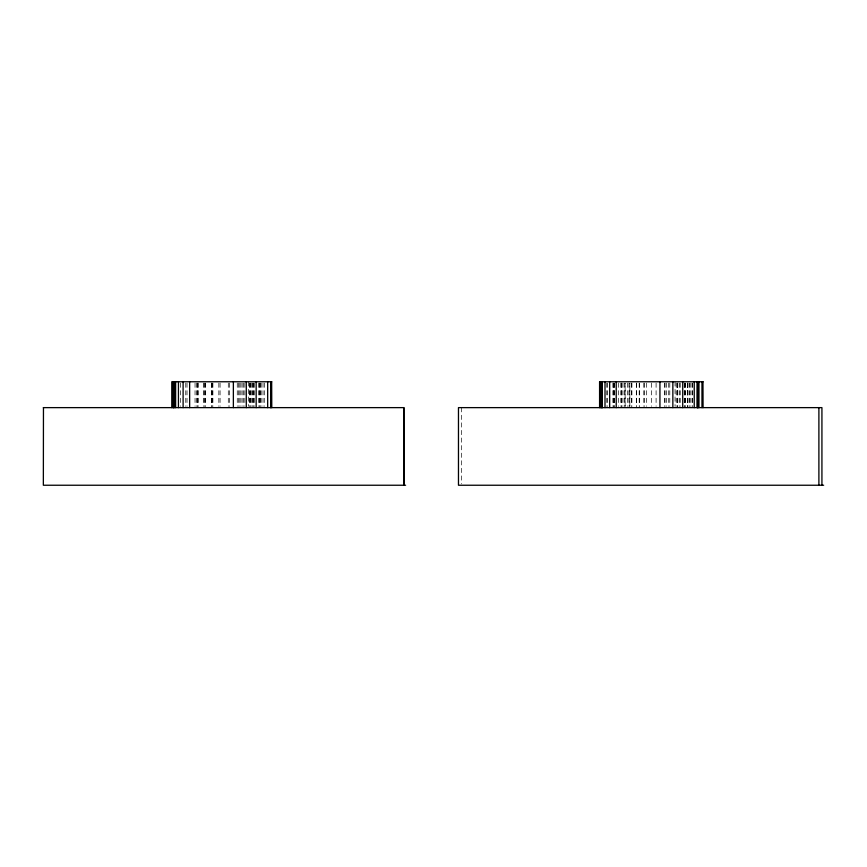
<?xml version="1.0" encoding="UTF-8"?>
<svg xmlns="http://www.w3.org/2000/svg" width="867" height="867" viewBox="0 0 867 867"><rect width="100%" height="100%" fill="white"/><g stroke="black" fill="none" stroke-linecap="round" stroke-linejoin="round"><path stroke-width="0.65" stroke-dasharray="4.33 3.25" d="M692.332 383.062L692.332 406.341M692.115 383.062L692.137 406.341M690.815 383.062L690.815 406.341M689.698 383.062L689.698 406.341M688.962 383.062L688.962 406.341M687.596 383.062L687.596 406.341M687.455 383.062L687.455 406.341M687.39 383.062L687.39 406.341M685.591 383.062L685.591 406.341M684.973 383.062L684.973 406.341M684.854 383.062L684.854 406.341M684.236 383.062L684.236 406.341M680.129 383.062L680.129 406.341M679.771 383.062L679.771 406.341M677.81 383.062L677.81 406.341M677.593 383.062L677.593 406.341M677.17 383.062L677.17 406.341M676.162 383.062L676.162 406.341M675.046 381.762L675.046 406.341M669.801 383.062L669.801 406.341M668.706 383.062L668.706 406.341M666.333 383.062L666.333 406.341M665.065 383.062L665.065 406.341M664.664 383.062L664.664 406.341M656.091 383.062L656.091 406.341M651.377 383.062L651.377 406.341M646.641 383.062L646.641 406.341M644.192 383.062L644.192 406.341M643.921 383.062L643.921 406.341M639.456 383.062L639.456 406.341M639.196 383.062L639.196 406.341M636.638 383.062L636.638 406.341M636.313 383.062L636.313 406.341M631.902 383.062L631.902 406.341M631.588 383.062L631.588 406.341M628.943 383.062L628.943 406.341M627.578 383.062L627.578 406.341M624.218 383.062L624.218 406.341M622.853 383.062L622.853 406.341M621.628 383.062L621.628 406.341M621.162 383.062L621.162 406.341M620.945 383.062L620.945 406.341M618.312 383.062L618.312 406.341M614.41 383.062L614.41 406.341M614.204 383.062L614.204 406.341M613.793 383.062L613.793 406.341M613.587 383.062L613.587 406.341M612.893 383.062L612.893 406.341M607.16 383.062L607.16 406.341M606.933 383.062L606.933 406.341M461.504 407.631L461.504 483.894M264.327 383.062L264.251 406.341M263.015 383.062L263.015 406.341M261.032 383.062L261.032 406.341M260.815 383.062L260.815 406.341M259.797 383.062L259.797 406.341M259.58 383.062L259.58 406.341M258.399 383.062L258.399 406.341M254.291 383.062L254.291 406.341M253.554 383.062L253.554 406.341M253.056 383.062L253.056 406.341M252.319 383.062L252.319 406.341M251.235 383.062L251.235 406.341M250.606 383.062L250.606 406.341M249.999 383.062L249.999 406.341M249.36 383.062L249.36 406.341M248.471 381.762L248.471 406.341M244.862 383.062L244.862 406.341M243.627 383.062L243.627 406.341M242.131 383.062L242.131 406.341M240.896 383.062L240.896 406.341M239.769 383.062L239.769 406.341M238.523 383.062L238.501 406.341M237.265 383.062L237.265 406.341M229.527 383.062L229.527 406.341M228.292 383.062L228.292 406.341M220.077 383.062L220.077 406.341M218.842 383.062L218.842 406.341M212.892 383.062L212.892 406.341M212.632 383.062L212.632 406.341M211.656 383.062L211.656 406.341M211.385 383.062L211.385 406.341M205.338 383.062L205.338 406.341M205.024 383.062L205.024 406.341M204.103 383.062L204.103 406.341M203.788 383.062L203.788 406.341M198.467 383.062L198.543 406.341M197.654 383.062L197.654 406.341M197.308 383.062L197.232 406.341M196.408 383.062L196.278 406.341M195.042 383.062L195.042 406.341M187.023 383.062L187.023 406.341M185.776 383.062L185.776 406.341M180.358 383.062L180.358 406.341M629.843 406.341L629.843 383.062L629.767 406.341M625.118 406.341L625.118 383.062L625.031 406.341"/><path stroke-width="1.3" d="M271.772 381.762L171.774 381.762L171.774 407.631M703.072 381.762L599.585 381.762L599.585 407.631M43.35 407.631L403.892 407.631L403.892 485.238L403.773 407.631M405.615 485.238L43.35 485.238L43.458 407.631M823.65 485.238L458.47 485.238L458.47 407.631L821.927 407.631L821.927 485.238M818.892 407.631L818.892 485.238M702.964 381.762L703.072 407.631M701.967 381.762L701.967 407.631M698.965 381.762L698.965 407.631M698.238 381.762L698.336 407.631M697.231 381.762L697.231 407.631M694.229 381.762L694.229 407.631M682.73 381.762L682.73 407.631M672.857 381.762L672.857 407.631M659.939 381.762L659.939 407.631M616.22 381.762L616.22 407.631M609.674 381.762L609.674 407.631M605.003 381.762L605.003 407.631M602.207 381.762L602.207 407.631M602.034 381.762L602.034 407.631M601.958 381.762L601.958 407.631M601.264 381.762L601.264 407.631M600.3 381.762L600.3 407.631M271.664 381.762L271.772 407.631M270.992 381.762L270.992 407.631M270.667 381.762L270.667 407.631M267.665 381.762L267.665 407.631M256.166 381.762L256.166 407.631M246.293 381.762L246.293 407.631M233.364 381.762L233.364 407.631M189.645 381.762L189.645 407.631M183.11 381.762L183.11 407.631M178.439 381.762L178.439 407.631M175.633 381.762L175.633 407.631M174.7 381.762L174.7 407.631M173.725 381.762L173.725 407.631M173.465 381.762L173.465 407.631M173.01 381.762L173.01 407.631M697.556 407.631L697.556 381.762L697.501 407.631"/></g></svg>
